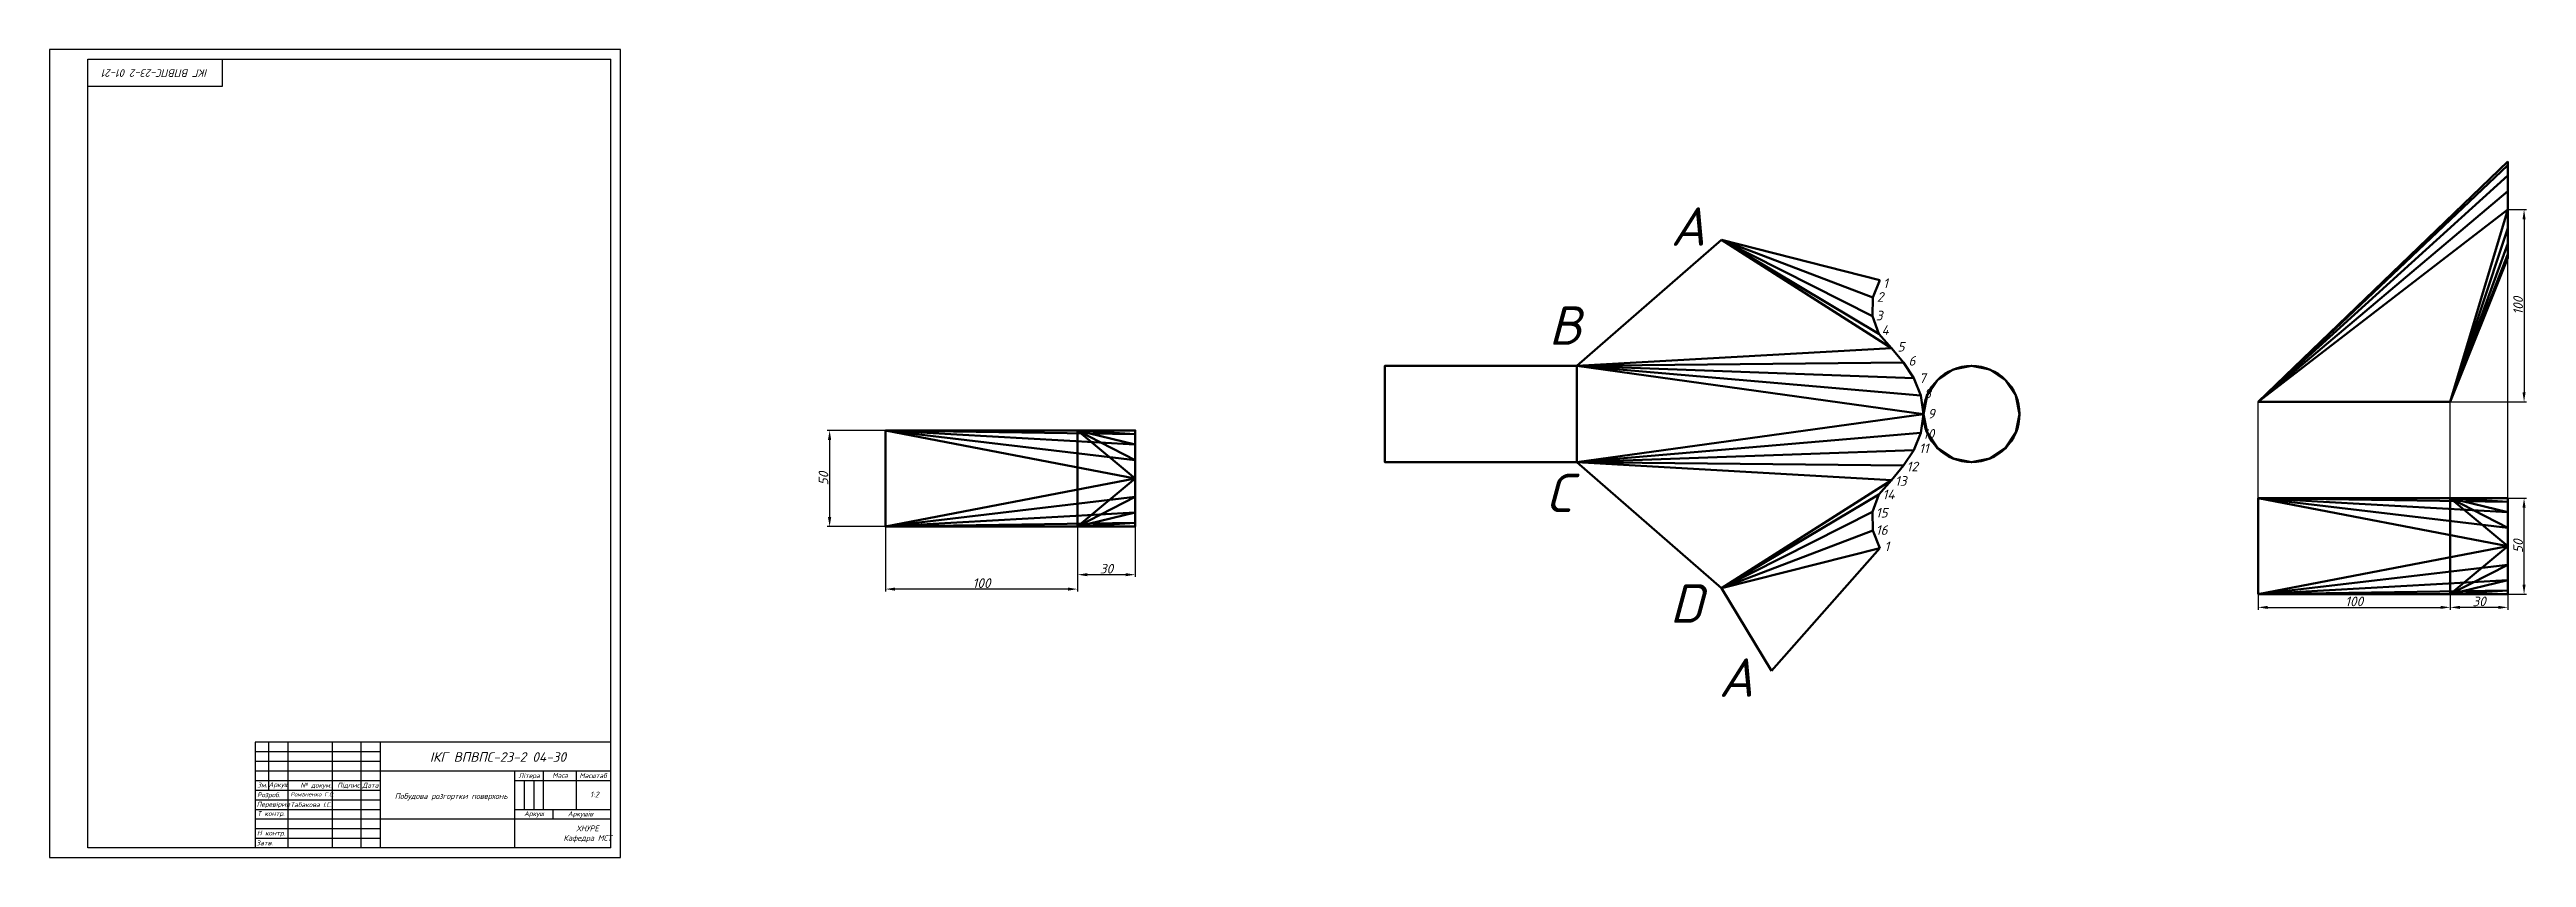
# Model space of a CAD drawing. Header units: millimetres. Extents: x 0 to 1289, y 0 to 420.
import ezdxf

# ---------------------------------------------------------------- set-up
doc = ezdxf.new("R2010")
doc.units = ezdxf.units.MM
doc.header["$MEASUREMENT"] = 0
doc.layers.add('Layer1', color=1, linetype='Continuous')
doc.layers.add('sizes', color=5, linetype='Continuous')
doc.layers.add('контур', color=7, linetype='Continuous', lineweight=50)
doc.styles.add('style2', font='ISOCPEUI.TTF')
doc.dimstyles.new('UA Standart', dxfattribs={"dimtxt": 5, "dimasz": 5, "dimexe": 1.25, "dimexo": 0, "dimtad": 1, "dimtoh": 1, "dimdec": 0, "dimzin": 0, "dimdsep": 46, "dimtxsty": 'style2', "dimcen": 2.5, "dimadec": 0, "dimazin": 0, "dimtfac": 1, "dimtdec": 0, "dimtofl": 0, "dimtmove": 0, "dimatfit": 3, "dimfxl": 1, "dimtolj": 1, "dimtzin": 0, "dimarcsym": 0})

# ---------------------------------------------------------------- blocks, each defined once
blk = doc.blocks.new('*D3')
at = {"layer": 'sizes', "color": 0, "lineweight": -2, "transparency": 16777216}
for p, q in [((434.9, 222), (404.6, 222)), ((405.9, 217), (405.9, 177)), ((434.9, 172), (404.6, 172))]:
    blk.add_line(p, q, dxfattribs=at)
at = {"layer": 'sizes', "color": 0, "transparency": 16777216}
for points in [[(405, 217), (406.7, 217), (405.9, 222)], [(405, 177), (406.7, 177), (405.9, 172)]]:
    blk.add_solid(points, dxfattribs=at)
at = {"layer": 'sizes', "color": 0, "transparency": 16777216, "insert": (402.7, 197), "char_height": 5, "attachment_point": 5, "rotation": 90, "style": 'style2'}
blk.add_mtext('\\A1;50', dxfattribs=at)
blk = doc.blocks.new('*D9')
at = {"layer": 'sizes', "color": 0, "lineweight": -2, "transparency": 16777216}
for p, q in [((434.9, 172), (434.9, 138.2)), ((534.9, 172), (534.9, 138.2)), ((529.9, 139.5), (439.9, 139.5))]:
    blk.add_line(p, q, dxfattribs=at)
at = {"layer": 'sizes', "color": 0, "transparency": 16777216}
for points in [[(439.9, 140.3), (439.9, 138.7), (434.9, 139.5)], [(529.9, 140.3), (529.9, 138.7), (534.9, 139.5)]]:
    blk.add_solid(points, dxfattribs=at)
at = {"layer": 'sizes', "color": 0, "transparency": 16777216, "insert": (484.9, 142.6), "char_height": 5, "attachment_point": 5, "style": 'style2'}
blk.add_mtext('\\A1;100', dxfattribs=at)
blk = doc.blocks.new('*D21')
at = {"layer": 'sizes', "color": 0, "lineweight": -2, "transparency": 16777216}
for p, q in [((534.9, 172), (534.9, 145.8)), ((564.9, 172), (564.9, 145.8)), ((559.9, 147), (539.9, 147))]:
    blk.add_line(p, q, dxfattribs=at)
at = {"layer": 'sizes', "color": 0, "transparency": 16777216}
for points in [[(539.9, 147.8), (539.9, 146.2), (534.9, 147)], [(559.9, 147.8), (559.9, 146.2), (564.9, 147)]]:
    blk.add_solid(points, dxfattribs=at)
at = {"layer": 'sizes', "color": 0, "transparency": 16777216, "insert": (549.9, 150.1), "char_height": 5, "attachment_point": 5, "style": 'style2'}
blk.add_mtext('\\A1;30', dxfattribs=at)
blk = doc.blocks.new('*D56')
at = {"layer": 'sizes', "color": 0, "lineweight": -2, "transparency": 16777216}
for p, q in [((1279.1, 186.8), (1288.8, 186.8)), ((1287.5, 141.8), (1287.5, 181.8)), ((1279.1, 136.8), (1288.8, 136.8))]:
    blk.add_line(p, q, dxfattribs=at)
at = {"layer": 'sizes', "color": 0, "transparency": 16777216}
for points in [[(1286.7, 181.8), (1288.3, 181.8), (1287.5, 186.8)], [(1286.7, 141.8), (1288.3, 141.8), (1287.5, 136.8)]]:
    blk.add_solid(points, dxfattribs=at)
at = {"layer": 'sizes', "color": 0, "transparency": 16777216, "insert": (1284.4, 161.8), "char_height": 5, "attachment_point": 5, "rotation": 90, "style": 'style2'}
blk.add_mtext('\\A1;50', dxfattribs=at)
blk = doc.blocks.new('*D57')
at = {"layer": 'sizes', "color": 0, "lineweight": -2, "transparency": 16777216}
for p, q in [((1279.1, 336.8), (1288.8, 336.8)), ((1287.5, 331.8), (1287.5, 241.8)), ((1279.1, 236.8), (1288.8, 236.8))]:
    blk.add_line(p, q, dxfattribs=at)
at = {"layer": 'sizes', "color": 0, "transparency": 16777216}
for points in [[(1286.7, 331.8), (1288.3, 331.8), (1287.5, 336.8)], [(1286.7, 241.8), (1288.3, 241.8), (1287.5, 236.8)]]:
    blk.add_solid(points, dxfattribs=at)
at = {"layer": 'sizes', "color": 0, "transparency": 16777216, "insert": (1284.4, 286.8), "char_height": 5, "attachment_point": 5, "rotation": 90, "style": 'style2'}
blk.add_mtext('\\A1;100', dxfattribs=at)
blk = doc.blocks.new('*D59')
at = {"layer": 'sizes', "color": 0, "lineweight": -2, "transparency": 16777216}
for p, q in [((1149.1, 136.8), (1149.1, 128.8)), ((1154.1, 130), (1244.1, 130)), ((1249.1, 136.8), (1249.1, 128.8))]:
    blk.add_line(p, q, dxfattribs=at)
at = {"layer": 'sizes', "color": 0, "transparency": 16777216}
for points in [[(1154.1, 130.8), (1154.1, 129.2), (1149.1, 130)], [(1244.1, 130.8), (1244.1, 129.2), (1249.1, 130)]]:
    blk.add_solid(points, dxfattribs=at)
at = {"layer": 'sizes', "color": 0, "transparency": 16777216, "insert": (1199.1, 133.1), "char_height": 5, "attachment_point": 5, "style": 'style2'}
blk.add_mtext('\\A1;100', dxfattribs=at)
blk = doc.blocks.new('*D60')
at = {"layer": 'sizes', "color": 0, "lineweight": -2, "transparency": 16777216}
for p, q in [((1249.1, 136.8), (1249.1, 128.8)), ((1274.1, 130), (1254.1, 130)), ((1279.1, 136.8), (1279.1, 128.8))]:
    blk.add_line(p, q, dxfattribs=at)
at = {"layer": 'sizes', "color": 0, "transparency": 16777216}
for points in [[(1254.1, 130.8), (1254.1, 129.2), (1249.1, 130)], [(1274.1, 130.8), (1274.1, 129.2), (1279.1, 130)]]:
    blk.add_solid(points, dxfattribs=at)
at = {"layer": 'sizes', "color": 0, "transparency": 16777216, "insert": (1264.1, 133.1), "char_height": 5, "attachment_point": 5, "style": 'style2'}
blk.add_mtext('\\A1;30', dxfattribs=at)

msp = doc.modelspace()

# ---------------------------------------------------------------- linework, layer by layer
for p, q in [((20, 5), (20, 415)), ((20, 415), (292, 415)), ((90, 401), (90, 415)), ((292, 5), (292, 415)), ((20, 401), (90, 401)), ((292, 60), (107, 60)), ((107, 60), (107, 5)), ((107, 55), (172, 55)), ((114, 60), (114, 35)), ((124, 60), (124, 5)), ((147, 60), (147, 5)), ((162, 60), (162, 5)), ((172, 60), (172, 5)), ((107, 50), (172, 50)), ((107, 45), (292, 45)), ((107, 40), (172, 40)), ((242, 45), (242, 5)), ((242, 40), (292, 40)), ((247, 40), (247, 25)), ((252, 40), (252, 25)), ((257, 40), (257, 45)), ((257, 25), (257, 40)), ((274, 45), (274, 25)), ((107, 35), (172, 35)), ((107, 30), (172, 30)), ((107, 25), (172, 25)), ((107, 20), (292, 20)), ((107, 15), (172, 15)), ((242, 25), (292, 25)), ((262, 20), (262, 25)), ((292, 5), (20, 5)), ((107, 10), (172, 10))]:
    msp.add_line(p, q)
msp.add_lwpolyline([(0, 0), (297, 0), (297, 420), (0, 420)], close=True)
at = {"layer": 'Layer1'}
for p, q in [((1279.1, 186.8), (1279.1, 311.8)), ((1149.1, 186.8), (1149.1, 236.8)), ((1249.1, 186.8), (1249.1, 236.8)), ((1249.1, 236.8), (1279.1, 236.8))]:
    msp.add_line(p, q, dxfattribs=at)
at = {"layer": 'Layer1', "elevation": -62.5}
msp.add_lwpolyline([(534.9, 222), (564.9, 222), (564.9, 172), (534.9, 172)], close=True, dxfattribs=at)
at = {"layer": 'контур'}
for p, q in [((1149.1, 236.8), (1279.1, 361.8)), ((1279.1, 359.9), (1149.1, 236.8)), ((1149.1, 236.8), (1279.1, 354.5)), ((1279.1, 346.4), (1149.1, 236.8)), ((1149.1, 236.8), (1279.1, 336.8)), ((1249.1, 236.8), (1279.1, 336.8)), ((1279.1, 327.2), (1249.1, 236.8)), ((870, 321), (794.7, 255.5)), ((1249.1, 236.8), (1279.1, 319.1)), ((1279.1, 313.7), (1249.1, 236.8)), ((1249.1, 236.8), (1279.1, 311.8)), ((794.7, 205.5), (794.7, 255.5)), ((1249.1, 236.8), (1149.1, 236.8)), ((564.9, 197, 62.5), (434.9, 222, -62.5)), ((564.9, 220.1, 47.1), (434.9, 222, -62.5)), ((434.9, 222, -62.5), (564.9, 214.7, 55.2)), ((564.9, 206.6, 60.6), (434.9, 222, -62.5)), ((564.9, 206.6, 14.4), (534.9, 222, -62.5)), ((534.9, 222, -62.5), (564.9, 214.7, 19.8)), ((564.9, 220.1, 27.9), (534.9, 222, -62.5)), ((564.9, 197, 62.5), (434.9, 172, -62.5)), ((870, 140), (794.7, 205.5)), ((564.9, 187.4, 60.6), (434.9, 172, -62.5)), ((564.9, 187.4, 14.4), (534.9, 172, -62.5)), ((1249.1, 186.8), (1149.1, 186.8)), ((1149.1, 186.8), (1149.1, 136.8)), ((1149.1, 186.8), (1279.1, 161.8)), ((1279.1, 171.4), (1149.1, 186.8)), ((1149.1, 186.8), (1279.1, 179.5)), ((1279.1, 184.9), (1149.1, 186.8)), ((1249.1, 136.8), (1249.1, 186.8)), ((1249.1, 186.8), (1279.1, 186.8)), ((1249.1, 186.8), (1279.1, 184.9)), ((1249.1, 186.8), (1279.1, 179.5)), ((1249.1, 186.8), (1279.1, 171.4)), ((1249.1, 186.8), (1279.1, 161.8)), ((434.9, 172, -62.5), (564.9, 179.3, 55.2)), ((564.9, 173.9, 47.1), (434.9, 172, -62.5)), ((534.9, 172, -62.5), (564.9, 179.3, 19.8)), ((564.9, 173.9, 27.9), (534.9, 172, -62.5)), ((1149.1, 136.8), (1279.1, 161.8)), ((1249.1, 136.8), (1279.1, 161.8)), ((1279.1, 152.2), (1149.1, 136.8)), ((1149.1, 136.8), (1279.1, 144.1)), ((1249.1, 136.8), (1279.1, 152.2)), ((1249.1, 136.8), (1279.1, 144.1)), ((896, 97), (870, 140)), ((1279.1, 138.7), (1149.1, 136.8)), ((1149.1, 136.8), (1249.1, 136.8)), ((1249.1, 136.8), (1279.1, 138.7)), ((1279.1, 136.8), (1249.1, 136.8))]:
    msp.add_line(p, q, dxfattribs=at)
at = {"layer": 'контур', "extrusion": (1, 0, 2.22045e-16)}
for p, q in [((1279.1, 361.8), (1279.1, 354.5)), ((1279.1, 354.5), (1279.1, 346.4)), ((1279.1, 346.4), (1279.1, 336.8)), ((1279.1, 336.8), (1279.1, 327.2)), ((1279.1, 327.2), (1279.1, 319.1)), ((1279.1, 319.1), (1279.1, 311.8)), ((434.9, 222, -62.5), (564.9, 222, 37.5)), ((534.9, 222, -62.5), (564.9, 222, 37.5)), ((564.9, 197, 12.5), (534.9, 222, -62.5)), ((564.9, 220.1, 27.9), (564.9, 222, 37.5)), ((564.9, 222, 37.5), (564.9, 220.1, 47.1)), ((564.9, 214.7, 19.8), (564.9, 220.1, 27.9)), ((564.9, 220.1, 47.1), (564.9, 214.7, 55.2)), ((564.9, 206.6, 14.4), (564.9, 214.7, 19.8)), ((564.9, 214.7, 55.2), (564.9, 206.6, 60.6)), ((564.9, 197, 12.5), (564.9, 206.6, 14.4)), ((564.9, 206.6, 60.6), (564.9, 197, 62.5)), ((534.9, 172, -62.5), (564.9, 197, 12.5)), ((564.9, 187.4, 14.4), (564.9, 197, 12.5)), ((564.9, 197, 62.5), (564.9, 187.4, 60.6)), ((564.9, 179.3, 19.8), (564.9, 187.4, 14.4)), ((564.9, 187.4, 60.6), (564.9, 179.3, 55.2)), ((1279.1, 186.8), (1279.1, 179.5)), ((434.9, 172, -62.5), (564.9, 172, 37.5)), ((534.9, 172, -62.5), (564.9, 172, 37.5)), ((564.9, 173.9, 27.9), (564.9, 179.3, 19.8)), ((564.9, 179.3, 55.2), (564.9, 173.9, 47.1)), ((564.9, 172, 37.5), (564.9, 173.9, 27.9)), ((564.9, 173.9, 47.1), (564.9, 172, 37.5)), ((1279.1, 179.5), (1279.1, 171.4)), ((1279.1, 171.4), (1279.1, 161.8)), ((1279.1, 161.8), (1279.1, 152.2)), ((1279.1, 152.2), (1279.1, 144.1)), ((1279.1, 144.1), (1279.1, 136.8))]:
    msp.add_line(p, q, dxfattribs=at)
at = {"layer": 'контур', "extrusion": (0.756294, 0.654231, -3.06162e-16)}
msp.add_line((870, 321), (958.4, 264.8), dxfattribs=at)
at = {"layer": 'контур', "extrusion": (0.654517, -0.755754, 0.021039)}
msp.add_line((951.8, 272.3), (870, 321), dxfattribs=at)
at = {"layer": 'контур', "extrusion": (0.801114, -0.4909, -0.342394)}
msp.add_line((870, 321), (948.5, 281.4), dxfattribs=at)
at = {"layer": 'контур', "extrusion": (0.795642, -0.484638, -0.363428)}
msp.add_line((948.7, 291.1), (870, 321), dxfattribs=at)
at = {"layer": 'контур', "extrusion": (0.317151, -0.193253, 0.928477)}
msp.add_line((952.3, 300.2), (870, 321), dxfattribs=at)
at = {"layer": 'контур', "extrusion": (0.352744, -0.134839, 0.925953)}
msp.add_line((952.3, 300.2), (948.7, 291.1), dxfattribs=at)
at = {"layer": 'контур', "extrusion": (0.424745, -0.001305, 0.905312)}
msp.add_line((948.7, 291.1), (948.5, 281.4), dxfattribs=at)
at = {"layer": 'контур', "extrusion": (0.515813, 0.186446, 0.836166)}
msp.add_line((948.5, 281.4), (951.8, 272.3), dxfattribs=at)
at = {"layer": 'контур', "extrusion": (0.755921, 0.654662, -3.43598e-16)}
msp.add_line((951.8, 272.3), (958.4, 264.8), dxfattribs=at)
at = {"layer": 'контур', "extrusion": (0.791357, 0.044796, -0.609711)}
msp.add_line((794.7, 255.5), (958.4, 264.8), dxfattribs=at)
at = {"layer": 'контур', "extrusion": (0.757935, 0.635224, -0.148408)}
msp.add_line((958.4, 264.8), (964.7, 257.3), dxfattribs=at)
at = {"layer": 'контур', "extrusion": (0.644305, 0.014009, 0.76464)}
msp.add_line((964.7, 257.3), (794.7, 255.5), dxfattribs=at)
at = {"layer": 'контур', "extrusion": (0.693109, 0, 0.720833)}
for q in [(794.7, 255.5), (794.7, 205.5)]:
    msp.add_line((975, 230.5), q, dxfattribs=at)
at = {"layer": 'контур', "extrusion": (0.687565, 0.000374079, 0.726123)}
msp.add_line((973.7, 240.2), (794.7, 255.5), dxfattribs=at)
at = {"layer": 'контур', "extrusion": (0.671086, 0.003813, 0.741369)}
msp.add_line((794.7, 255.5), (970, 249.2), dxfattribs=at)
at = {"layer": 'контур', "extrusion": (0.753911, 0.501788, -0.424061)}
msp.add_line((964.7, 257.3), (970, 249.2), dxfattribs=at)
at = {"layer": 'контур', "extrusion": (0.739665, 0.3021, -0.601358)}
msp.add_line((970, 249.2), (973.7, 240.2), dxfattribs=at)
at = {"layer": 'контур', "extrusion": (0.726069, 0.098683, -0.680504)}
msp.add_line((973.7, 240.2), (975, 230.5), dxfattribs=at)
at = {"layer": 'контур', "extrusion": (1, 0, -9.95799e-17)}
for p, q in [((564.9, 197, 37.5), (564.9, 222, 37.5)), ((564.9, 222, 37.5), (564.9, 172, 37.5)), ((564.9, 197, 37.5), (564.9, 197, 62.5)), ((564.9, 172, 37.5), (564.9, 197, 37.5)), ((564.9, 197, 37.5), (564.9, 197, 12.5))]:
    msp.add_line(p, q, dxfattribs=at)
at = {"layer": 'контур', "extrusion": (0.687565, -0.000374079, 0.726123)}
msp.add_line((973.7, 220.8), (794.7, 205.5), dxfattribs=at)
at = {"layer": 'контур', "extrusion": (0.739665, -0.3021, -0.601358)}
msp.add_line((970, 211.8), (973.7, 220.8), dxfattribs=at)
at = {"layer": 'контур', "extrusion": (0.726069, -0.098683, -0.680504)}
msp.add_line((973.7, 220.8), (975, 230.5), dxfattribs=at)
at = {"layer": 'контур', "extrusion": (0.671086, -0.003813, 0.741369)}
msp.add_line((794.7, 205.5), (970, 211.8), dxfattribs=at)
at = {"layer": 'контур', "extrusion": (0.753911, -0.501788, -0.424061)}
msp.add_line((964.7, 203.7), (970, 211.8), dxfattribs=at)
at = {"layer": 'контур', "extrusion": (0.644305, -0.014009, 0.76464)}
msp.add_line((964.7, 203.7), (794.7, 205.5), dxfattribs=at)
at = {"layer": 'контур', "extrusion": (0.791357, -0.044796, -0.609711)}
msp.add_line((794.7, 205.5), (958.4, 196.2), dxfattribs=at)
at = {"layer": 'контур', "extrusion": (0.756294, -0.654231, -3.06162e-16)}
msp.add_line((870, 140), (958.4, 196.2), dxfattribs=at)
at = {"layer": 'контур', "extrusion": (0.755921, -0.654662, -3.43598e-16)}
msp.add_line((951.8, 188.7), (958.4, 196.2), dxfattribs=at)
at = {"layer": 'контур', "extrusion": (0.757935, -0.635224, -0.148408)}
msp.add_line((958.4, 196.2), (964.7, 203.7), dxfattribs=at)
at = {"layer": 'контур', "extrusion": (0.654517, 0.755754, 0.021039)}
msp.add_line((951.8, 188.7), (870, 140), dxfattribs=at)
at = {"layer": 'контур', "extrusion": (0.515813, -0.186446, 0.836166)}
msp.add_line((948.5, 179.6), (951.8, 188.7), dxfattribs=at)
at = {"layer": 'контур', "extrusion": (0.801114, 0.4909, -0.342394)}
msp.add_line((870, 140), (948.5, 179.6), dxfattribs=at)
at = {"layer": 'контур', "extrusion": (0.795642, 0.484638, -0.363428)}
msp.add_line((948.7, 169.9), (870, 140), dxfattribs=at)
at = {"layer": 'контур', "extrusion": (0.424745, 0.001305, 0.905312)}
msp.add_line((948.7, 169.9), (948.5, 179.6), dxfattribs=at)
at = {"layer": 'контур', "extrusion": (0.352744, 0.134839, 0.925953)}
msp.add_line((952.3, 160.8), (948.7, 169.9), dxfattribs=at)
at = {"layer": 'контур', "extrusion": (0.317151, 0.193253, 0.928477)}
msp.add_line((952.3, 160.8), (870, 140), dxfattribs=at)
at = {"layer": 'контур', "extrusion": (0.318092, 0.191699, -0.928477)}
msp.add_line((952.3, 160.8), (896, 97), dxfattribs=at)
at = {"layer": 'контур'}
for points in [[(794.7, 255.5), (694.7, 255.5), (694.7, 205.5), (794.7, 205.5)], [(1000, 205.5), (1009.6, 207.4), (1017.7, 212.8), (1023.1, 220.9), (1025, 230.5), (1023.1, 240.1), (1017.7, 248.2), (1009.6, 253.6), (1000, 255.5), (990.4, 253.6), (982.3, 248.2), (976.9, 240.1), (975, 230.5), (976.9, 220.9), (982.3, 212.8), (990.4, 207.4)]]:
    msp.add_lwpolyline(points, close=True, dxfattribs=at)
at = {"layer": 'контур', "elevation": -62.5}
msp.add_lwpolyline([(434.9, 222), (534.9, 222), (534.9, 172), (434.9, 172)], close=True, dxfattribs=at)
at = {"layer": 'контур'}
msp.add_circle((1000, 230.5), 25, dxfattribs=at)
at = {"layer": 'контур', "extrusion": (-1, 0, -2.22045e-16)}
msp.add_circle((-197, 37.5, -564.9), 25, dxfattribs=at)

# ---------------------------------------------------------------- texts
at = {"lineweight": -3, "insert": (82.4, 405.8), "char_height": 4, "attachment_point": 1, "rotation": 180, "style": 'style2'}
msp.add_mtext('{\\fISOCPEUR|b0|i1|c204|p34;ІКГ ВПВПС-23-2 01-21}', dxfattribs=at)
at = {"attachment_point": 1, "style": 'style2'}
for s, insert, char_height in [('{\\fISOCPEUR|b0|i1|c204|p34;ІКГ ВПВПС-23-2 04-30}', (197.9, 54.7), 5), ('{\\fISOCPEUR|b0|i1|c204|p34;Зм.}', (108.1, 38.9), 2.5), ('{\\fISOCPEUR|b0|i1|c204|p34;Аркуш}', (114, 39.1), 2.5), ('\\pxi-3,l4,t4;{\\fISOCPEUR|b0|i1|c204|p34;№ докум.}', (128, 38.8), 2.5), ('{\\fISOCPEUR|b0|i1|c204|p34;Підпис}', (149.7, 38.8), 2.5), ('{\\fISOCPEUR|b0|i1|c204|p34;Дата}', (162.8, 38.8), 2.5), ('{\\fISOCPEUR|b0|i1|c204|p34;Літера}', (244, 43.8), 2.5), ('{\\fISOCPEUR|b0|i1|c204|p34;Маса}', (261.6, 43.9), 2.5), ('{\\fISOCPEUR|b0|i1|c204|p34;Масштаб}', (275.7, 43.8), 2.5), ('{\\fISOCPEUR|b0|i1|c204|p34;Перевірив}', (107.8, 28.9), 2.5), ('{\\fISOCPEUR|b0|i1|c204|p34;Розроб.}', (108, 33.8), 2.5), ('{\\fISOCPEUR|b0|i1|c204|p34;Романенко Г.О.}', (125.3, 33.9), 2.2), ('{\\fISOCPEUR|b0|i1|c204|p34;Табакова І.С.}', (125.3, 28.7), 2.5), ('{\\fISOCPEUR|b0|i1|c204|p34;Н контр.}', (107.9, 13.9), 2.5), ('{\\fISOCPEUR|b0|i1|c204|p34;Т контр.}', (108.1, 24.1), 2.5), ('{\\fISOCPEUR|b0|i1|c204|p34;Аркуш}', (246.9, 24), 2.5), ('\\pxqc;{\\fISOCPEUR|b0|i1|c204|p34;ХНУРЕ\\PКафедра МСТ}', (267.4, 16.6), 3), ('{\\fISOCPEUR|b0|i1|c204|p34;Аркушів}', (269.7, 23.9), 2.5)]:
    msp.add_mtext(s, dxfattribs=dict(at, insert=insert, char_height=char_height))
for s, insert, char_height, width in [('\\pxql;{\\fISOCPEUR|b0|i1|c204|p34;Побудова розгортки поверхонь}', (179.6, 33.4), 3, 57.519), ('1:{\\fISOCPEUR|b0|i1|c204|p34;2}', (281.2, 34.2), 3, 0.15), ('{\\fISOCPEUR|b0|i1|c204|p34;Затв.}', (107.6, 8.8), 2.5, 20.33)]:
    msp.add_mtext(s, dxfattribs=dict(at, insert=insert, char_height=char_height, width=width))
at = {"layer": 'sizes', "attachment_point": 1, "style": 'style2'}
for s, insert, char_height, width in [('A', (843.5, 338), 20, 56), ('1', (954, 301), 5, 56), ('B', (780, 286.5), 20, 56), ('3', (950.2, 284.2), 5, 5), ('2', (950.8, 293.9), 5, 5), ('4', (953.2, 276.7), 5, 5), ('5', (961.5, 268), 5, 5), ('6', (967.2, 260.7), 5, 5), ('7', (972.7, 251.7), 5, 5), ('8', (975.2, 243.7), 5, 5), ('9', (977.2, 233.2), 5, 5), ('10', (974.7, 222.7), 5, 5), ('11', (972.7, 215.2), 5, 5), ('C', (778, 199.5), 20, 56), ('13', (960.2, 198.2), 5, 5), ('12', (966.2, 205.7), 5, 5), ('15', (950.2, 181.7), 5, 5), ('14', (953.7, 191.2), 5, 5), ('16', (950.2, 172.7), 5, 5), ('1', (954.7, 164.2), 5, 5), ('D', (843, 142), 20, 56), ('A', (868.5, 103.5), 20, 56)]:
    msp.add_mtext(s, dxfattribs=dict(at, insert=insert, char_height=char_height, width=width))

# ---------------------------------------------------------------- dimensions: what is measured, and where the dimension line sits
at = {"layer": 'sizes'}
for base, p1, p2, picture, middle in [((1287.5, 236.8), (1279.1, 336.8), (1279.1, 236.8), '*D57', (1284.4, 286.8)), ((405.9, 172, -62.5), (434.9, 222, -62.5), (434.9, 172, -62.5), '*D3', (402.7, 197, -62.5)), ((1287.5, 186.8), (1279.1, 136.8), (1279.1, 186.8), '*D56', (1284.4, 161.8))]:
    dim = msp.add_linear_dim(base=base, p1=p1, p2=p2, angle=90, dimstyle='UA Standart', dxfattribs=at)
    dim.commit()
    dim.dimension.update_dxf_attribs({"geometry": picture, "text_midpoint": middle})
for base, p1, p2, picture, middle in [((434.9, 139.5, -62.5), (534.9, 172, -62.5), (434.9, 172, -62.5), '*D9', (484.9, 142.6, -62.5)), ((534.9, 147, -62.5), (564.9, 172, -62.5), (534.9, 172, -62.5), '*D21', (549.9, 150.1, -62.5)), ((1249.1, 130), (1149.1, 136.8), (1249.1, 136.8), '*D59', (1199.1, 133.1)), ((1249.1, 130), (1279.1, 136.8), (1249.1, 136.8), '*D60', (1264.1, 133.1))]:
    dim = msp.add_linear_dim(base=base, p1=p1, p2=p2, dimstyle='UA Standart', dxfattribs=at)
    dim.commit()
    dim.dimension.update_dxf_attribs({"geometry": picture, "text_midpoint": middle})

doc.saveas('drawing.dxf')
